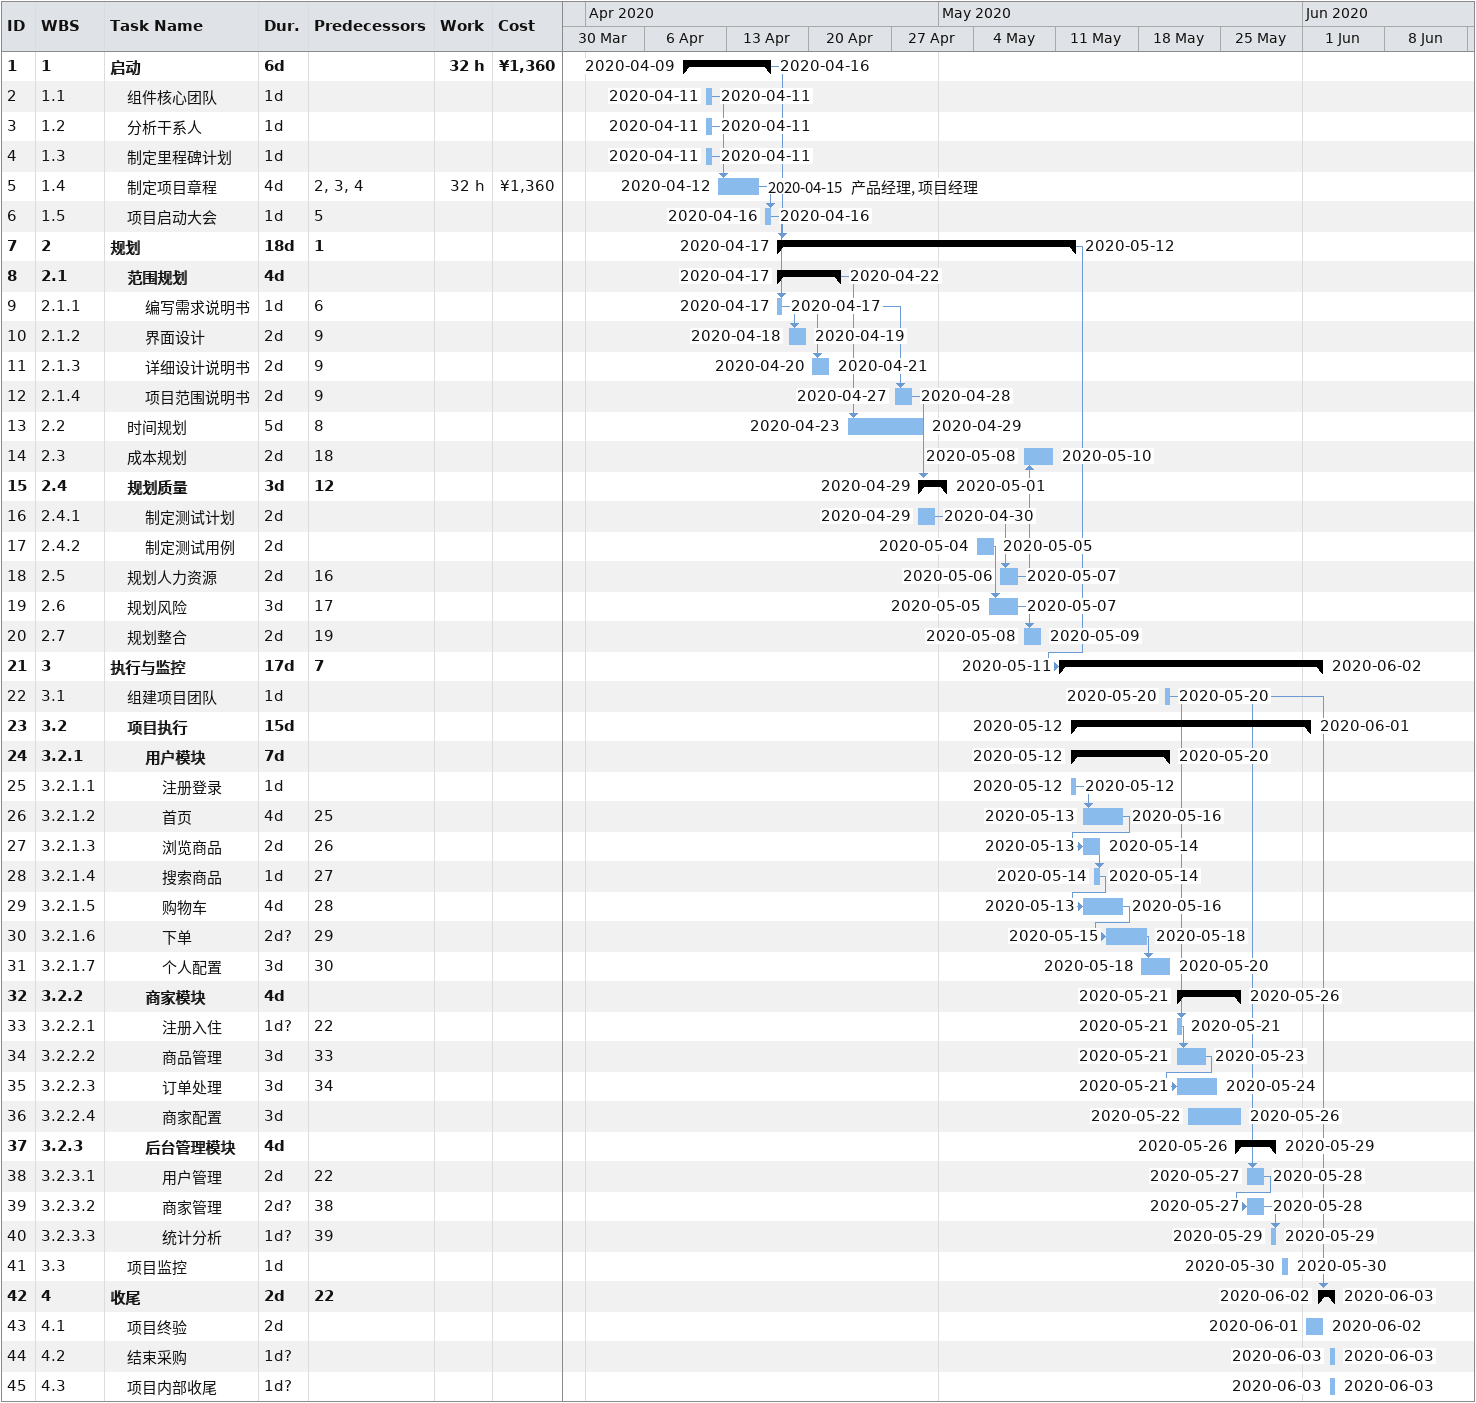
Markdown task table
| ID | WBS | Task | Duration | Start | Finish | Predecessors | Resources | Work (h) | Cost (¥) |
|---|---|---|---|---|---|---|---|---|---|
| 1 | 1 | **启动** | 6d | 2020-04-09 | 2020-04-16 |  |  | 32 | 1360 |
| 2 | 1.1 | 组件核心团队 | 1d | 2020-04-11 | 2020-04-11 |  |  |  |  |
| 3 | 1.2 | 分析干系人 | 1d | 2020-04-11 | 2020-04-11 |  |  |  |  |
| 4 | 1.3 | 制定里程碑计划 | 1d | 2020-04-11 | 2020-04-11 |  |  |  |  |
| 5 | 1.4 | 制定项目章程 | 4d | 2020-04-12 | 2020-04-15 | 2, 3, 4 | 产品经理, 项目经理 | 32 | 1360 |
| 6 | 1.5 | 项目启动大会 | 1d | 2020-04-16 | 2020-04-16 | 5 |  |  |  |
| 7 | 2 | **规划** | 18d | 2020-04-17 | 2020-05-12 | 1 |  |  |  |
| 8 | 2.1 | **范围规划** | 4d | 2020-04-17 | 2020-04-22 |  |  |  |  |
| 9 | 2.1.1 | 编写需求说明书 | 1d | 2020-04-17 | 2020-04-17 | 6 |  |  |  |
| 10 | 2.1.2 | 界面设计 | 2d | 2020-04-18 | 2020-04-19 | 9 |  |  |  |
| 11 | 2.1.3 | 详细设计说明书 | 2d | 2020-04-20 | 2020-04-21 | 9 |  |  |  |
| 12 | 2.1.4 | 项目范围说明书 | 2d | 2020-04-27 | 2020-04-28 | 9 |  |  |  |
| 13 | 2.2 | 时间规划 | 5d | 2020-04-23 | 2020-04-29 | 8 |  |  |  |
| 14 | 2.3 | 成本规划 | 2d | 2020-05-08 | 2020-05-10 | 18 |  |  |  |
| 15 | 2.4 | **规划质量** | 3d | 2020-04-29 | 2020-05-01 | 12 |  |  |  |
| 16 | 2.4.1 | 制定测试计划 | 2d | 2020-04-29 | 2020-04-30 |  |  |  |  |
| 17 | 2.4.2 | 制定测试用例 | 2d | 2020-05-04 | 2020-05-05 |  |  |  |  |
| 18 | 2.5 | 规划人力资源 | 2d | 2020-05-06 | 2020-05-07 | 16 |  |  |  |
| 19 | 2.6 | 规划风险 | 3d | 2020-05-05 | 2020-05-07 | 17 |  |  |  |
| 20 | 2.7 | 规划整合 | 2d | 2020-05-08 | 2020-05-09 | 19 |  |  |  |
| 21 | 3 | **执行与监控** | 17d | 2020-05-11 | 2020-06-02 | 7 |  |  |  |
| 22 | 3.1 | 组建项目团队 | 1d | 2020-05-20 | 2020-05-20 |  |  |  |  |
| 23 | 3.2 | **项目执行** | 15d | 2020-05-12 | 2020-06-01 |  |  |  |  |
| 24 | 3.2.1 | **用户模块** | 7d | 2020-05-12 | 2020-05-20 |  |  |  |  |
| 25 | 3.2.1.1 | 注册登录 | 1d | 2020-05-12 | 2020-05-12 |  |  |  |  |
| 26 | 3.2.1.2 | 首页 | 4d | 2020-05-13 | 2020-05-16 | 25 |  |  |  |
| 27 | 3.2.1.3 | 浏览商品 | 2d | 2020-05-13 | 2020-05-14 | 26 |  |  |  |
| 28 | 3.2.1.4 | 搜索商品 | 1d | 2020-05-14 | 2020-05-14 | 27 |  |  |  |
| 29 | 3.2.1.5 | 购物车 | 4d | 2020-05-13 | 2020-05-16 | 28 |  |  |  |
| 30 | 3.2.1.6 | 下单 | 2d? | 2020-05-15 | 2020-05-18 | 29 |  |  |  |
| 31 | 3.2.1.7 | 个人配置 | 3d | 2020-05-18 | 2020-05-20 | 30 |  |  |  |
| 32 | 3.2.2 | **商家模块** | 4d | 2020-05-21 | 2020-05-26 |  |  |  |  |
| 33 | 3.2.2.1 | 注册入住 | 1d? | 2020-05-21 | 2020-05-21 | 22 |  |  |  |
| 34 | 3.2.2.2 | 商品管理 | 3d | 2020-05-21 | 2020-05-23 | 33 |  |  |  |
| 35 | 3.2.2.3 | 订单处理 | 3d | 2020-05-21 | 2020-05-24 | 34 |  |  |  |
| 36 | 3.2.2.4 | 商家配置 | 3d | 2020-05-22 | 2020-05-26 |  |  |  |  |
| 37 | 3.2.3 | **后台管理模块** | 4d | 2020-05-26 | 2020-05-29 |  |  |  |  |
| 38 | 3.2.3.1 | 用户管理 | 2d | 2020-05-27 | 2020-05-28 | 22 |  |  |  |
| 39 | 3.2.3.2 | 商家管理 | 2d? | 2020-05-27 | 2020-05-28 | 38 |  |  |  |
| 40 | 3.2.3.3 | 统计分析 | 1d? | 2020-05-29 | 2020-05-29 | 39 |  |  |  |
| 41 | 3.3 | 项目监控 | 1d | 2020-05-30 | 2020-05-30 |  |  |  |  |
| 42 | 4 | **收尾** | 2d | 2020-06-02 | 2020-06-03 | 22 |  |  |  |
| 43 | 4.1 | 项目终验 | 2d | 2020-06-01 | 2020-06-02 |  |  |  |  |
| 44 | 4.2 | 结束采购 | 1d? | 2020-06-03 | 2020-06-03 |  |  |  |  |
| 45 | 4.3 | 项目内部收尾 | 1d? | 2020-06-03 | 2020-06-03 |  |  |  |  |
